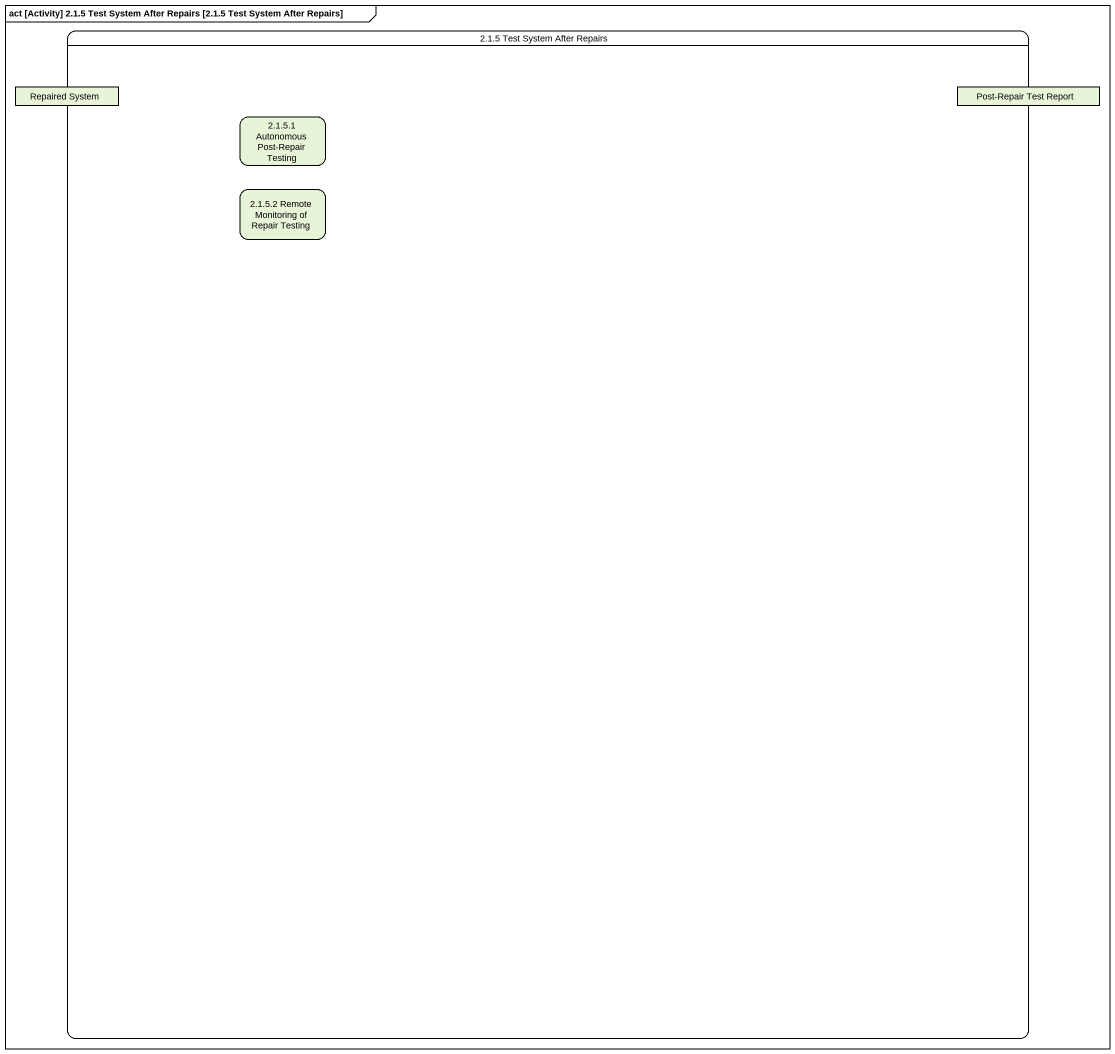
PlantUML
@startuml
mainframe act [Activity] 2.1.5 Test System After Repairs [2.1.5 Test System After Repairs]
hide empty description
state "2.1.5 Test System After Repairs" as s2_1_5_Test_System_After {
  state "Repaired System" as Repaired_System <<object>>
  state "2.1.5.1 Autonomous Post-Repair Testing" as s2_1_5_1_Autonomous_Post
  state "Post-Repair Test Report" as Post_Repair_Test_Report <<object>>
  state "2.1.5.2 Remote Monitoring of Repair Testing" as s2_1_5_2_Remote_Monitoring
}
@enduml
